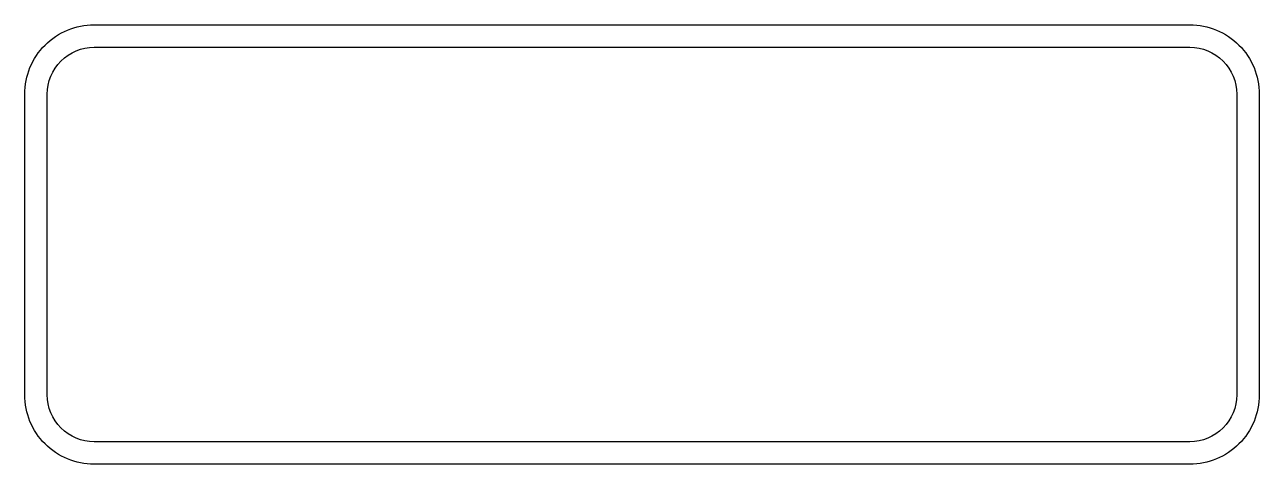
# Model space of a CAD drawing. Extents: x 130.4 to 196.2, y 215.2 to 238.6.
import ezdxf

# ---------------------------------------------------------------- set-up
doc = ezdxf.new("R2010")
doc.units = 0
doc.layers.get('0').update_dxf_attribs({"linetype": 'CONTINUOUS'})

msp = doc.modelspace()

# ---------------------------------------------------------------- linework, layer by layer
for points in [[(134.079, 215.152, -0.414214), (130.379, 218.852), (130.379, 234.852, -0.414214), (134.079, 238.552), (192.479, 238.552, -0.414214), (196.179, 234.852), (196.179, 218.852, -0.414214), (192.479, 215.152)], [(134.079, 216.352, -0.414214), (131.579, 218.852), (131.579, 234.852, -0.414214), (134.079, 237.352), (192.479, 237.352, -0.414214), (194.979, 234.852), (194.979, 218.852, -0.414214), (192.479, 216.352)]]:
    msp.add_lwpolyline(points, format="xyb", close=True)

doc.saveas('drawing.dxf')
